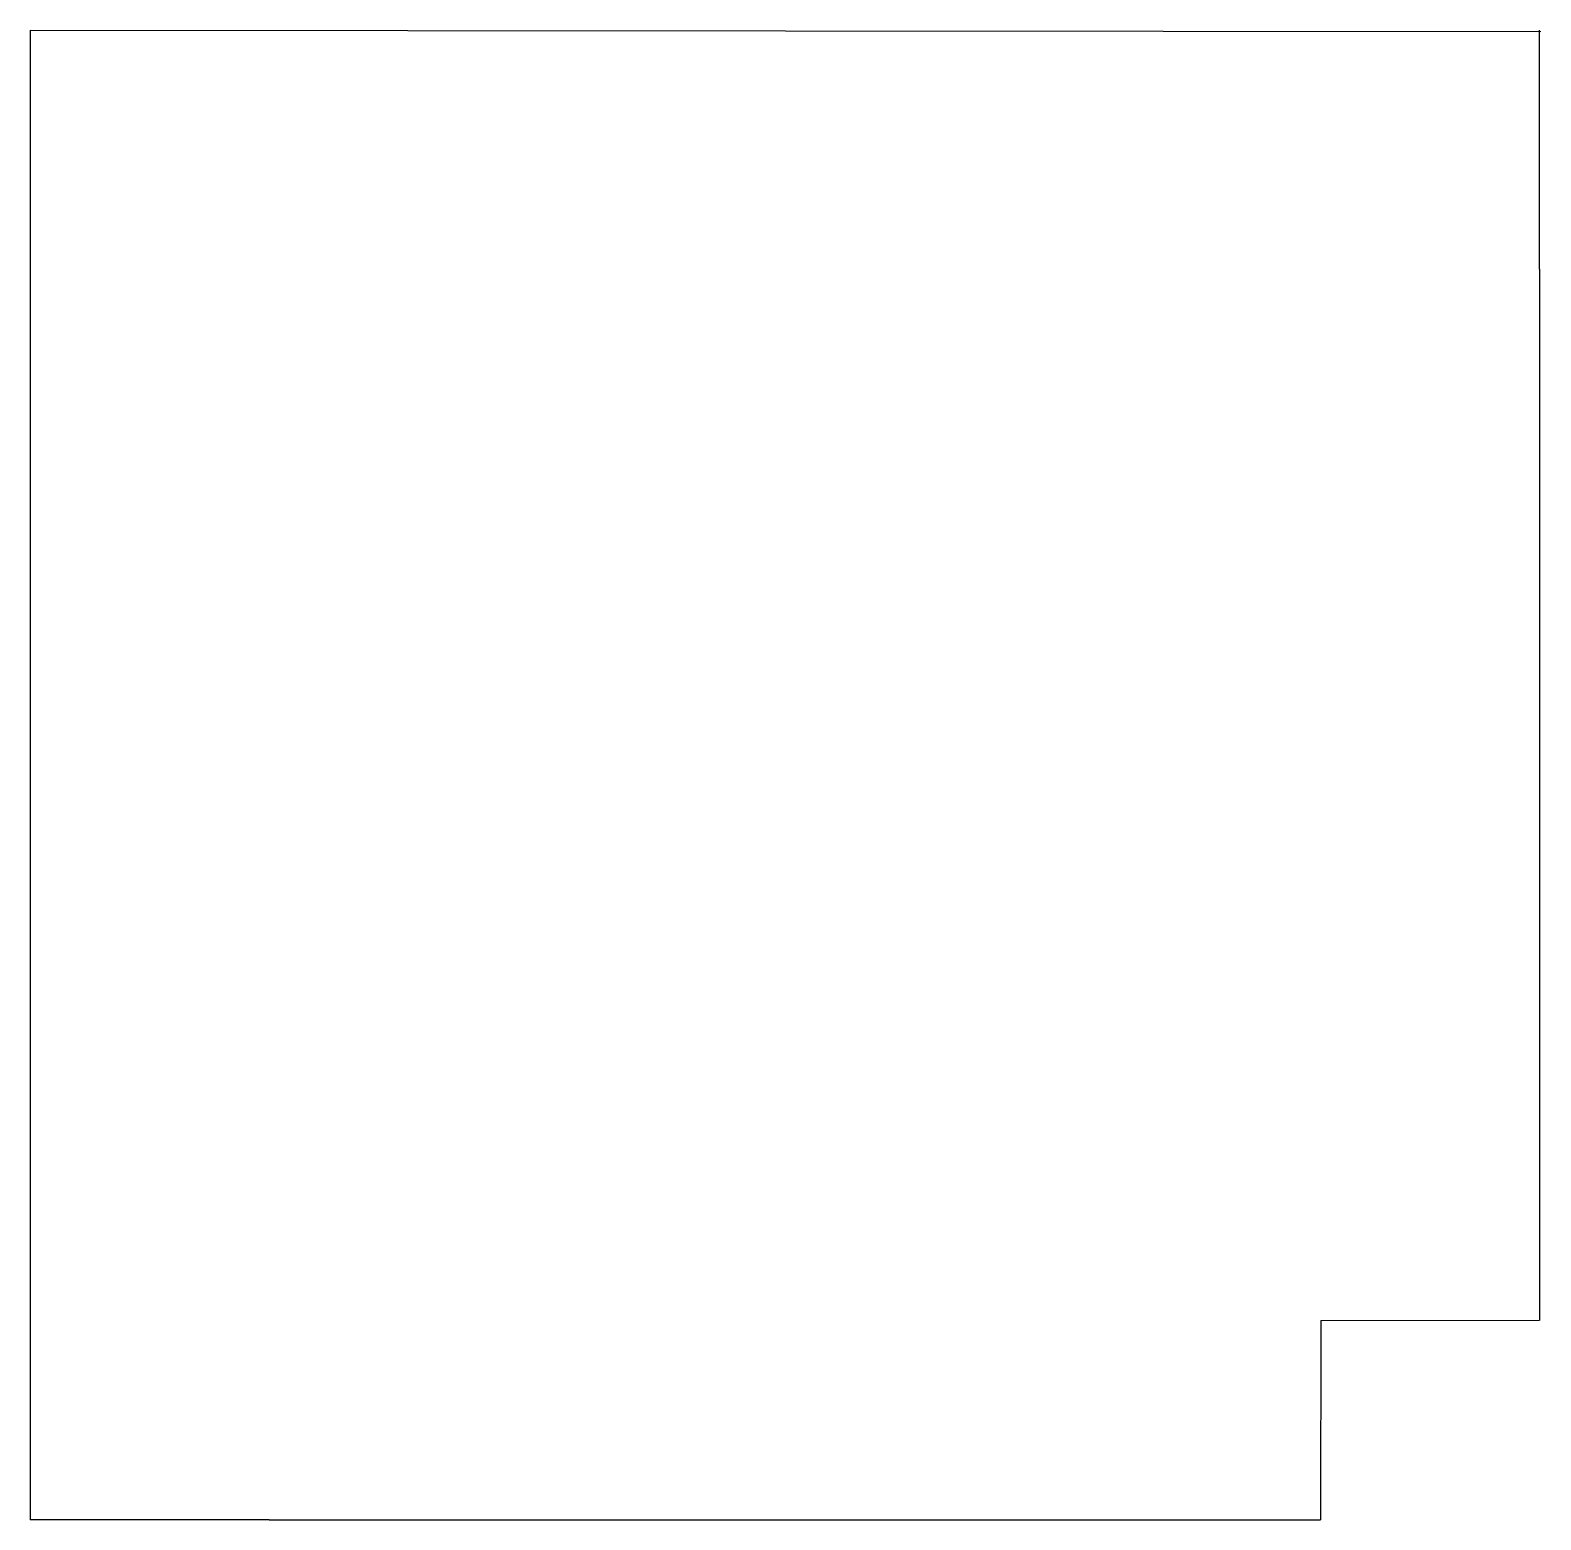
# Model space of a CAD drawing. Header units: millimetres. Extents: x 477 to 604, y 130 to 254.
import ezdxf

# ---------------------------------------------------------------- set-up
doc = ezdxf.new("R2010")
doc.units = ezdxf.units.MM
doc.layers.get('0').update_dxf_attribs({"linetype": 'CONTINUOUS', "lineweight": 25})

msp = doc.modelspace()

# ---------------------------------------------------------------- linework, layer by layer
for p, q in [((477.41, 254.41), (603.82, 254.3)), ((477.41, 254.41), (477.41, 129.74)), ((603.7, 234.41), (603.7, 254.41)), ((603.7, 234.41), (603.7, 166.41)), ((603.7, 166.41), (603.7, 146.41)), ((585.41, 146.41), (585.38, 129.74)), ((585.41, 146.41), (603.69, 146.44)), ((497.41, 129.74), (477.41, 129.74)), ((497.41, 129.74), (565.41, 129.74)), ((565.41, 129.74), (585.38, 129.74))]:
    msp.add_line(p, q)

doc.saveas('drawing.dxf')
